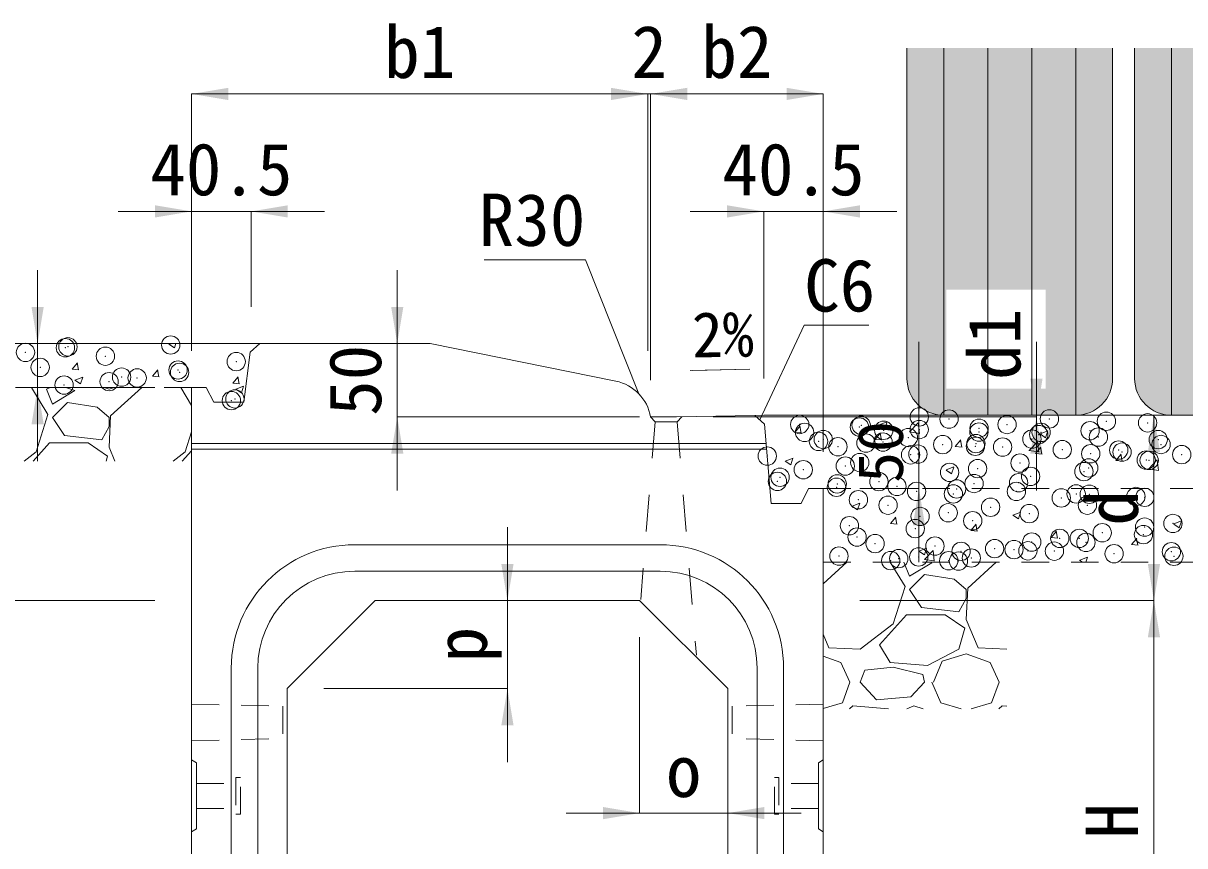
# Model space of a CAD drawing. Units: millimetres at full size, sheet at 1:25. Extents: x 14445 to 39803, y 612 to 10010.
# Drawn here: x 18237 to 19028, y 6159 to 6719 of the extents above; entities that cross this region are included whole.
import ezdxf
from ezdxf.enums import TextEntityAlignment as Align

# ---------------------------------------------------------------- set-up
doc = ezdxf.new("R2010")
doc.units = ezdxf.units.MM
doc.header["$LTSCALE"] = 25
doc.header["$PDMODE"] = 32
doc.header["$PDSIZE"] = 12.5
doc.linetypes.add('USER3', pattern=[1.35, 0.75, -0.6])
doc.linetypes.add('USER6', pattern=[2, 1, -1])
for name, color, linetype, lineweight in [('インサート', 3, 'USER3', 9), ('ハッチング', 7, 'Continuous', 5), ('基礎', 7, 'Continuous', 13), ('寸法線', 7, 'Continuous', 13), ('引出線', 4, 'Continuous', 13), ('排水孔', 30, 'Continuous', 5), ('本体', 2, 'Continuous', 13), ('目地', 132, 'Continuous', 5)]:
    doc.layers.add(name, color=color, linetype=linetype, lineweight=lineweight)
doc.styles.add('ＭＳ ゴシック', font='')
doc.styles.get('ＭＳ ゴシック').set_extended_font_data('MS Gothic')

# ---------------------------------------------------------------- blocks, each defined once
blk = doc.blocks.new('filled_arrow')
at = {"color": 0, "linetype": 'Continuous', "lineweight": -2}
blk.add_solid([(7.5, 1.25), (0, 0), (7.5, -1.25)], dxfattribs=at)

msp = doc.modelspace()

# ---------------------------------------------------------------- hatches: boundary and pattern name
at = {"layer": 'ハッチング'}
h = msp.add_hatch(color=256, dxfattribs=at)
h.paths.add_polyline_path([(18838.37, 6702.36), (18838.37, 6477.36, 0.41421), (18863.37, 6452.36), (18953.37, 6452.36, 0.41421), (18978.37, 6477.36), (18978.37, 6702.36)])
h.paths.add_polyline_path([(18932.74, 6470.44), (18932.74, 6537.92), (18865.26, 6537.92), (18865.26, 6470.44)], flags=16)
msp.add_hatch(color=256, dxfattribs=at).paths.add_polyline_path([(18993.37, 6477.36, 0.41421), (19018.37, 6452.36), (19108.37, 6452.36, 0.41421), (19133.37, 6477.36), (19133.37, 6702.36), (18993.37, 6702.36)])

# ---------------------------------------------------------------- linework, layer by layer
at = {"layer": 'インサート'}
for p, q in [((18354.57, 6201.67), (18381.57, 6201.67)), ((18354.57, 6201.67), (18354.57, 6184.67)), ((18384.57, 6205.67), (18381.57, 6205.67)), ((18381.57, 6205.67), (18381.57, 6180.67)), ((18384.57, 6180.67), (18384.57, 6205.67)), ((18748.17, 6205.67), (18751.17, 6205.67)), ((18748.17, 6180.67), (18748.17, 6205.67)), ((18751.17, 6205.67), (18751.17, 6180.67)), ((18778.17, 6201.67), (18751.17, 6201.67)), ((18778.17, 6201.67), (18778.17, 6184.67)), ((18354.57, 6184.67), (18381.57, 6184.67)), ((18778.17, 6184.67), (18751.17, 6184.67)), ((18381.57, 6180.67), (18384.57, 6180.67)), ((18751.17, 6180.67), (18748.17, 6180.67))]:
    msp.add_line(p, q, dxfattribs=at)
at = {"layer": 'ハッチング'}
for p, q in [((18335.95, 6500.82), (18339.74, 6498.26)), ((18335.97, 6500.86), (18336.77, 6501.17)), ((18339.74, 6498.26), (18340.72, 6501.17)), ((18270.07, 6483.74), (18273.75, 6488.12)), ((18274.41, 6483.3), (18273.53, 6488.08)), ((18270.07, 6483.74), (18274.63, 6483.34)), ((18271.95, 6476.29), (18277.28, 6478.34)), ((18275.71, 6473.68), (18277.26, 6478.29)), ((18324.73, 6478.96), (18328.4, 6483.34)), ((18324.73, 6478.96), (18329.28, 6478.56)), ((18329.07, 6478.52), (18328.19, 6483.3)), ((18379.38, 6474.18), (18383.06, 6478.56)), ((18383.72, 6473.74), (18382.84, 6478.52)), ((18242.39, 6471.15), (18242.19, 6471.17)), ((18253.56, 6452.87), (18242.39, 6471.15)), ((18254.96, 6471.17), (18252.55, 6470.14)), ((18252.55, 6470.14), (18256.61, 6459.98)), ((18256.61, 6459.98), (18271.85, 6469.12)), ((18271.85, 6469.12), (18265.71, 6471.17)), ((18271.93, 6476.24), (18275.72, 6473.68)), ((18291.71, 6471.17), (18295.22, 6470.14)), ((18295.22, 6470.14), (18298.73, 6471.17)), ((18317.4, 6471.17), (18296.24, 6451.85)), ((18343.99, 6471.15), (18343.79, 6471.17)), ((18351.37, 6459.07), (18343.99, 6471.15)), ((18379.38, 6474.18), (18383.94, 6473.78)), ((18381.44, 6470.14), (18385.23, 6467.58)), ((18381.46, 6470.18), (18386.79, 6472.23)), ((18385.22, 6467.58), (18386.77, 6472.19)), ((18266.77, 6460.99), (18256.61, 6450.83)), ((18287.09, 6457.95), (18266.77, 6460.99)), ((18245.44, 6427.47), (18253.56, 6452.87)), ((18295.22, 6450.83), (18287.09, 6457.95)), ((18256.61, 6450.83), (18264.74, 6438.64)), ((18296.24, 6451.85), (18295.22, 6430.51)), ((18295.22, 6444.74), (18295.22, 6450.83)), ((18761.97, 6440.7), (18765.65, 6445.08)), ((18766.31, 6440.26), (18765.43, 6445.03)), ((18819.47, 6445.72), (18823.26, 6443.16)), ((18819.49, 6445.76), (18824.83, 6447.81)), ((18823.26, 6443.16), (18824.81, 6447.77)), ((18840.14, 6440.96), (18846.07, 6447.14)), ((18846.86, 6439.9), (18846.02, 6447.14)), ((18264.74, 6438.64), (18290.14, 6435.59)), ((18290.14, 6435.59), (18295.22, 6444.74)), ((18347.04, 6427.47), (18351.37, 6441.01)), ((18761.97, 6440.7), (18766.53, 6440.3)), ((18816.63, 6435.92), (18820.3, 6440.3)), ((18820.96, 6435.47), (18820.08, 6440.25)), ((18840.1, 6441.03), (18846.88, 6439.98)), ((18928.98, 6439.61), (18932.77, 6437.06)), ((18929, 6439.66), (18934.34, 6441.71)), ((18932.77, 6437.06), (18934.32, 6441.66)), ((18243.43, 6421.17), (18254.58, 6433.56)), ((18254.58, 6433.56), (18281, 6433.56)), ((18281, 6433.56), (18294.2, 6424.42)), ((18295.22, 6430.51), (18299.15, 6421.17)), ((18816.63, 6435.91), (18821.18, 6435.51)), ((18871.28, 6431.14), (18874.96, 6435.51)), ((18871.28, 6431.13), (18875.84, 6430.73)), ((18875.62, 6430.69), (18874.74, 6435.47)), ((18921.46, 6428.34), (18927.39, 6434.53)), ((18925.94, 6426.35), (18929.61, 6430.73)), ((18928.19, 6427.29), (18927.35, 6434.52)), ((18930.27, 6425.91), (18929.39, 6430.69)), ((18237.29, 6421.17), (18245.44, 6427.47)), ((18294.2, 6424.42), (18293.28, 6421.17)), ((18338.89, 6421.17), (18347.04, 6427.47)), ((18345.03, 6421.17), (18351.37, 6428.22)), ((18755.47, 6421.19), (18760.8, 6423.23)), ((18759.24, 6418.58), (18760.78, 6423.19)), ((18921.42, 6428.42), (18928.2, 6427.37)), ((18925.94, 6426.35), (18930.49, 6425.95)), ((18980.59, 6421.57), (18984.27, 6425.95)), ((18980.59, 6421.57), (18985.15, 6421.17)), ((18984.93, 6421.13), (18984.05, 6425.91)), ((19002.78, 6415.73), (19008.72, 6421.92)), ((19009.51, 6414.67), (19008.67, 6421.91)), ((18755.45, 6421.14), (18759.24, 6418.58)), ((18864.96, 6415.04), (18868.75, 6412.48)), ((18864.98, 6415.08), (18870.31, 6417.13)), ((18868.75, 6412.48), (18870.29, 6417.09)), ((19002.75, 6415.81), (19009.52, 6414.75)), ((18800.93, 6390.46), (18804.72, 6387.9)), ((18800.95, 6390.51), (18806.29, 6392.56)), ((18804.72, 6387.9), (18806.27, 6392.51)), ((18827.2, 6378.6), (18830.87, 6382.98)), ((18831.54, 6378.16), (18830.66, 6382.93)), ((18910.44, 6384.36), (18914.23, 6381.8)), ((18910.46, 6384.4), (18915.8, 6386.45)), ((18914.23, 6381.8), (18915.77, 6386.41)), ((18827.2, 6378.6), (18831.75, 6378.2)), ((18881.86, 6373.82), (18885.53, 6378.2)), ((18881.86, 6373.81), (18886.41, 6373.42)), ((18886.19, 6373.38), (18885.31, 6378.15)), ((19019.95, 6378.25), (19023.74, 6375.7)), ((19019.97, 6378.3), (19025.31, 6380.35)), ((19023.74, 6375.7), (19025.28, 6380.3)), ((18936.51, 6369.04), (18940.18, 6373.41)), ((18936.51, 6369.03), (18941.07, 6368.63)), ((18940.85, 6368.59), (18939.97, 6373.37)), ((18991.17, 6364.25), (18994.54, 6368.27)), ((18994.54, 6368.27), (18994.84, 6368.63)), ((18994.68, 6368.27), (18994.62, 6368.59)), ((18995.5, 6363.81), (18994.68, 6368.27)), ((18846.42, 6359.78), (18850.21, 6357.22)), ((18846.44, 6359.83), (18851.77, 6361.88)), ((18850.2, 6357.23), (18851.75, 6361.83)), ((18850.24, 6354.12), (18856.17, 6360.3)), ((18856.97, 6353.06), (18856.13, 6360.3)), ((18991.17, 6364.25), (18995.72, 6363.85)), ((18850.2, 6354.19), (18856.98, 6353.14)), ((18955.93, 6353.68), (18957.88, 6352.36)), ((18955.95, 6353.73), (18961.28, 6355.77)), ((18960.13, 6352.36), (18961.26, 6355.73))]:
    msp.add_line(p, q, dxfattribs=at)
at = {"layer": 'ハッチング', "lineweight": 9}
for p, q in [((18797.47, 6352.36), (18781.37, 6337.66)), ((18837.04, 6335.7), (18826.85, 6352.36)), ((18836.27, 6352.36), (18840.09, 6342.81)), ((18840.09, 6342.81), (18855.33, 6351.95)), ((18855.33, 6351.95), (18854.1, 6352.36)), ((18899.07, 6352.36), (18879.71, 6334.68)), ((18850.25, 6343.82), (18840.09, 6333.66)), ((18870.57, 6340.78), (18850.25, 6343.82)), ((18828.91, 6310.3), (18837.04, 6335.7)), ((18878.69, 6333.66), (18870.57, 6340.78)), ((18879.71, 6334.68), (18878.69, 6313.34)), ((18840.09, 6333.66), (18848.21, 6321.47)), ((18873.61, 6318.42), (18878.69, 6327.57)), ((18878.69, 6327.57), (18878.69, 6333.66)), ((18848.21, 6321.47), (18873.61, 6318.42)), ((18819.77, 6296.07), (18838.05, 6316.39)), ((18838.05, 6316.39), (18864.47, 6316.39)), ((18864.47, 6316.39), (18877.68, 6307.25)), ((18878.69, 6313.34), (18886.82, 6294.04)), ((18781.37, 6303.19), (18785.22, 6294.04)), ((18806.56, 6293.02), (18828.91, 6310.3)), ((18877.68, 6307.25), (18873.61, 6293.02)), ((18826.88, 6283.88), (18819.77, 6296.07)), ((18781.37, 6288.37), (18793.35, 6283.88)), ((18785.22, 6294.04), (18806.56, 6293.02)), ((18873.61, 6293.02), (18852.28, 6281.85)), ((18862.44, 6284.9), (18878.69, 6289.98)), ((18878.69, 6289.98), (18894.95, 6283.88)), ((18886.82, 6294.04), (18906.37, 6293.11)), ((18793.35, 6283.88), (18799.45, 6270.67)), ((18828.91, 6280.83), (18809.61, 6278.8)), ((18852.28, 6281.85), (18826.88, 6283.88)), ((18849.23, 6275.75), (18828.91, 6280.83)), ((18856.34, 6270.67), (18862.44, 6284.9)), ((18894.95, 6283.88), (18901.05, 6270.67)), ((18806.56, 6270.67), (18809.61, 6278.8)), ((18850.25, 6270.67), (18849.23, 6275.75)), ((18794.37, 6256.45), (18799.45, 6270.67)), ((18817.73, 6258.48), (18806.56, 6270.67)), ((18850.25, 6270.67), (18841.1, 6260.51)), ((18855.33, 6270.67), (18861.42, 6256.45)), ((18895.97, 6256.45), (18901.05, 6270.67)), ((18781.37, 6252.63), (18794.37, 6256.45)), ((18841.1, 6260.51), (18817.73, 6258.48)), ((18861.42, 6256.45), (18875.32, 6252.36)), ((18882.07, 6252.36), (18895.97, 6256.45)), ((18801.48, 6254.42), (18799.23, 6252.36)), ((18825.86, 6252.38), (18801.48, 6254.42)), ((18825.88, 6252.36), (18825.86, 6252.38)), ((18843.13, 6254.42), (18838.34, 6252.36)), ((18849.3, 6252.36), (18843.13, 6254.42)), ((18903.08, 6254.42), (18900.83, 6252.36)), ((18906.37, 6254.14), (18903.08, 6254.42))]:
    msp.add_line(p, q, dxfattribs=at)
at = {"layer": 'ハッチング'}
for p in [(18238.26, 6495.15), (18265.45, 6498.3), (18267.12, 6498.95), (18337.13, 6500.19), (18292.69, 6492.57), (18381.71, 6488.89), (18248.25, 6484.94), (18303.65, 6478.3), (18342.14, 6483.17), (18343.14, 6481.54), (18264.52, 6472.93), (18295.2, 6475.23), (18314.28, 6477.74), (18380.79, 6463.52), (18378.42, 6462.36), (18846.77, 6451.24), (18867.02, 6449.76), (18935.37, 6449.84), (18974.16, 6448.29), (19002.16, 6447.19), (18765.34, 6446.06), (18768.7, 6440.65), (18806.02, 6444.34), (18807.19, 6445.52), (18822.59, 6442.14), (18846.7, 6442.63), (18887.37, 6440.91), (18887.43, 6443.53), (18906.51, 6446.04), (18928.05, 6439.19), (18929.72, 6440.66), (18963.03, 6441.83), (18778.15, 6434.51), (18781.41, 6435.83), (18791.37, 6430.88), (18810.45, 6433.39), (18822.08, 6434.11), (18839.31, 6437.19), (18862.76, 6432.39), (18884.96, 6431.24), (18885.28, 6433.03), (18923.45, 6436.11), (18968.73, 6437.47), (19009.4, 6435.75), (19011.38, 6432.43), (18743.25, 6424.55), (18840.84, 6425.4), (18845.84, 6425.87), (18903.44, 6430.67), (18944.12, 6428.95), (18963.45, 6426.12), (18982.52, 6428.63), (18984.79, 6427.23), (19025.47, 6425.52), (18767.77, 6415.28), (18796.4, 6417.78), (18806.26, 6420.16), (18886.46, 6415.99), (18915.32, 6419.79), (18962.1, 6416.46), (19001.23, 6421.83), (19003.26, 6421.62), (18750.18, 6407.33), (18751.97, 6410.15), (18819.26, 6407.14), (18867.39, 6413.47), (18922.53, 6410.75), (18958.82, 6413.99), (18790.4, 6403.34), (18790.86, 6405.61), (18831.54, 6403.89), (18844.91, 6400.5), (18872.21, 6402.17), (18884.04, 6405.87), (18912.89, 6400.46), (18914.38, 6406.37), (18805.34, 6394.79), (18869.95, 6398.74), (18943.4, 6396.07), (18953.57, 6398.74), (18962.48, 6398.58), (18994.24, 6397.02), (19000.3, 6396.46), (18825.51, 6391.11), (18847.34, 6383.42), (18866.42, 6385.93), (18895.28, 6389.73), (18921.6, 6385.38), (18961.18, 6391.1), (18799.22, 6377.09), (18883.11, 6380.5), (19000.12, 6376.16), (19019.41, 6378.66), (18804.41, 6369.43), (18843.99, 6375.14), (18942.43, 6368.52), (18955.68, 6368.53), (18971.29, 6372.32), (18999.38, 6371.09), (18816.7, 6364.95), (18857.37, 6363.24), (18875.23, 6359.68), (18898.05, 6361.52), (18911.24, 6360.9), (18920.67, 6360.02), (18923.36, 6366.01), (18938.73, 6359.8), (18960.25, 6365.73), (18792.09, 6356.44), (18827.3, 6353.37), (18832.76, 6354.72), (18846.37, 6355.88), (18866.8, 6353.27), (18873.44, 6353), (18882.19, 6355.14), (18979.41, 6358.08), (19018.37, 6359.42), (19020.08, 6356.36)]:
    msp.add_point(p, dxfattribs=at)
at = {"layer": '基礎', "lineweight": 9}
for p, q in [((18838.37, 6477.36), (18838.37, 6702.36)), ((18978.37, 6702.36), (18978.37, 6477.36)), ((18993.37, 6477.36), (18993.37, 6702.36)), ((18953.37, 6452.36), (18863.37, 6452.36)), ((19108.37, 6452.36), (19018.37, 6452.36))]:
    msp.add_line(p, q, dxfattribs=at)
at = {"layer": '基礎', "lineweight": 5}
for p, q in [((18863.37, 6452.36), (18863.37, 6702.36)), ((18893.37, 6702.36), (18893.37, 6452.36)), ((18923.37, 6702.36), (18923.37, 6452.36)), ((18953.37, 6452.36), (18953.37, 6702.36)), ((19018.37, 6452.36), (19018.37, 6702.36))]:
    msp.add_line(p, q, dxfattribs=at)
at = {"layer": '基礎'}
for p, q in [((18397.87, 6501.17), (17951.37, 6501.17)), ((18734.87, 6452.24), (18740.87, 6452.36)), ((18740.87, 6452.36), (19281.37, 6452.36))]:
    msp.add_line(p, q, dxfattribs=at)
at = {"layer": '基礎', "linetype": 'USER3'}
for p, q in [((18351.37, 6471.17), (17951.37, 6471.17)), ((18781.37, 6402.36), (19281.37, 6402.36)), ((18781.37, 6352.36), (19281.37, 6352.36))]:
    msp.add_line(p, q, dxfattribs=at)
at = {"layer": '基礎', "lineweight": 9}
for centre, start, end in [((18863.37, 6477.36), 180, 270), ((18953.37, 6477.36), 270, 0), ((19018.37, 6477.36), 180, 270)]:
    msp.add_arc(centre, 25, start, end, dxfattribs=at)
at = {"layer": '寸法線'}
for p, q in [((18351.37, 6671.17), (18661.87, 6671.17)), ((18351.37, 6526.17), (18351.37, 6671.17)), ((18611.87, 6671.17), (18713.8, 6671.17)), ((18661.87, 6496.17), (18661.87, 6671.17)), ((18661.87, 6496.17), (18661.87, 6671.17)), ((18663.8, 6476.17), (18663.8, 6671.17)), ((18663.8, 6671.17), (18781.37, 6671.17)), ((18663.8, 6476.17), (18663.8, 6671.17)), ((18781.37, 6427.36), (18781.37, 6671.17)), ((18441.87, 6591.17), (18301.37, 6591.17)), ((18351.37, 6496.17), (18351.37, 6591.17)), ((18391.87, 6526.17), (18391.87, 6591.17)), ((18831.37, 6591.17), (18690.87, 6591.17)), ((18740.87, 6477.36), (18740.87, 6591.17)), ((18781.37, 6427.36), (18781.37, 6591.17)), ((18246.51, 6421.17), (18246.51, 6551.17)), ((18491.36, 6551.17), (18491.36, 6401.17)), ((18326.37, 6501.17), (18086.51, 6501.17)), ((18326.37, 6501.17), (18166.51, 6501.17)), ((18366.87, 6501.17), (18246.51, 6501.17)), ((18846.51, 6352.36), (18846.51, 6502.36)), ((18926.51, 6401.17), (18926.51, 6502.36)), ((18326.37, 6471.17), (18246.51, 6471.17)), ((18656.37, 6451.17), (18491.36, 6451.17)), ((18706.37, 6451.17), (18926.51, 6451.17)), ((18765.87, 6452.36), (19086.51, 6452.36)), ((18765.87, 6452.36), (19006.51, 6452.36)), ((18765.87, 6452.36), (18926.51, 6452.36)), ((18765.87, 6452.36), (18846.51, 6452.36)), ((19006.51, 6326.17), (19006.51, 6452.36)), ((18806.37, 6402.36), (18846.51, 6402.36)), ((18566.37, 6216.17), (18566.37, 6376.17)), ((18326.37, 6326.17), (18166.51, 6326.17)), ((18326.37, 6326.17), (18166.51, 6326.17)), ((18806.37, 6326.17), (19006.51, 6326.17)), ((18806.37, 6326.17), (19006.51, 6326.17)), ((19006.51, 6026.17), (19006.51, 6326.17)), ((18656.37, 6301.17), (18656.37, 6181.43)), ((18441.37, 6266.17), (18566.37, 6266.17)), ((18606.37, 6181.43), (18766.37, 6181.43))]:
    msp.add_line(p, q, dxfattribs=at)
at = {"layer": '引出線'}
for points in [[(18655.9, 6466.9), (18619.43, 6558.27), (18550.52, 6558.27)], [(18738.12, 6449.31), (18768.34, 6513.59), (18812.5, 6513.59)], [(18690.69, 6482.82), (18731.44, 6483.63), (18692.51, 6482.85)]]:
    msp.add_lwpolyline(points, dxfattribs=at)
at = {"layer": '排水孔', "linetype": 'USER6', "lineweight": 13}
for p, q in [((18667, 6447.97), (18657.08, 6326.88)), ((18663.8, 6451.17), (18667, 6447.97)), ((18667, 6447.97), (18682, 6447.97)), ((18685.2, 6451.17), (18682, 6447.97)), ((18682, 6447.97), (18695.03, 6288.92))]:
    msp.add_line(p, q, dxfattribs=at)
at = {"layer": '本体'}
for p, q in [((18391.13, 6495.22), (18397.87, 6501.17)), ((18397.87, 6501.17), (18513.87, 6501.17)), ((18513.87, 6501.17), (18640.18, 6475.57)), ((18391.13, 6495.22), (18386.87, 6461.17)), ((18351.37, 6471.17), (18351.37, 5961.17)), ((18361.37, 6471.17), (18351.37, 6471.17)), ((18366.37, 6461.17), (18361.37, 6471.17)), ((18386.87, 6461.17), (18366.37, 6461.17)), ((18681.37, 6451.17), (18663.8, 6451.17)), ((18734.87, 6452.24), (18681.37, 6451.17)), ((18734.87, 6452.24), (18741.37, 6446.38)), ((18741.37, 6446.38), (18745.87, 6392.36)), ((18766.37, 6392.36), (18771.37, 6402.36)), ((18771.37, 6402.36), (18781.37, 6402.36)), ((18781.37, 5961.17), (18781.37, 6402.36)), ((18745.87, 6392.36), (18766.37, 6392.36)), ((18416.37, 6266.17), (18476.37, 6326.17)), ((18476.37, 6326.17), (18656.37, 6326.17)), ((18656.37, 6326.17), (18716.37, 6266.17)), ((18416.37, 6266.17), (18416.37, 6096.7)), ((18716.37, 6096.7), (18716.37, 6266.17))]:
    msp.add_line(p, q, dxfattribs=at)
at = {"layer": '本体', "linetype": 'USER3', "lineweight": 9}
for p, q in [((18351.37, 6255.67), (18351.37, 6230.67)), ((18351.37, 6255.67), (18413.37, 6254.17)), ((18781.37, 6255.67), (18719.37, 6254.17)), ((18781.37, 6255.67), (18781.37, 6230.67)), ((18413.37, 6254.17), (18413.37, 6232.17)), ((18719.37, 6254.17), (18719.37, 6232.17)), ((18351.37, 6230.67), (18413.37, 6232.17)), ((18781.37, 6230.67), (18719.37, 6232.17))]:
    msp.add_line(p, q, dxfattribs=at)
at = {"layer": '本体', "lineweight": 9}
for p, q in [((18351.37, 6217.67), (18354.57, 6215.67)), ((18354.57, 6215.67), (18354.57, 6170.67)), ((18781.37, 6217.67), (18778.17, 6215.67)), ((18778.17, 6215.67), (18778.17, 6170.67)), ((18354.57, 6170.67), (18351.37, 6168.67)), ((18778.17, 6170.67), (18781.37, 6168.67))]:
    msp.add_line(p, q, dxfattribs=at)
at = {"layer": '本体'}
msp.add_arc((18634.22, 6446.16), 30, 9.60488, 78.54125, dxfattribs=at)
at = {"layer": '目地'}
for p, q in [((18742.47, 6433.17), (18351.37, 6433.17)), ((18742.8, 6429.17), (18351.37, 6429.17)), ((18670.37, 6364.17), (18462.37, 6364.17)), ((18670.37, 6346.17), (18462.37, 6346.17)), ((18378.37, 6280.17), (18378.37, 6096.7)), ((18396.37, 6280.17), (18396.37, 6096.7)), ((18736.37, 6096.7), (18736.37, 6280.17)), ((18754.37, 6096.7), (18754.37, 6280.17))]:
    msp.add_line(p, q, dxfattribs=at)
for centre, radius, start, end in [((18462.37, 6280.17), 84, 90, 180), ((18670.37, 6280.17), 84, 0, 90), ((18462.37, 6280.17), 66, 90, 180), ((18670.37, 6280.17), 66, 0, 90)]:
    msp.add_arc(centre, radius, start, end, dxfattribs=at)

# ---------------------------------------------------------------- block references
at = {"layer": '寸法線', "xscale": 3.33, "yscale": 3.33}
for p in [(18351.37, 6671.17), (18663.8, 6671.17), (18663.8, 6671.17), (18391.87, 6591.17), (18781.37, 6591.17), (18716.37, 6181.43)]:
    msp.add_blockref('filled_arrow', p, dxfattribs=at)
for p, rotation in [((18661.87, 6671.17), 180), ((18661.87, 6671.17), 180), ((18781.37, 6671.17), 180), ((18351.37, 6591.17), 180), ((18740.87, 6591.17), 180), ((18246.51, 6501.17), 90), ((18491.36, 6501.17), 90), ((18846.51, 6452.36), 90), ((18926.51, 6452.36), 90), ((18246.51, 6471.17), 270), ((18491.36, 6451.17), 270), ((18926.51, 6451.17), 270), ((19006.51, 6452.36), 270), ((18846.51, 6402.36), 270), ((18566.37, 6326.17), 90), ((19006.51, 6326.17), 90), ((19006.51, 6326.17), 270), ((18566.37, 6266.17), 270), ((18656.37, 6181.43), 180)]:
    msp.add_blockref('filled_arrow', p, dxfattribs=dict(at, rotation=rotation))
at = {"layer": '引出線'}
for p, xscale, yscale, rotation in [((18690.69, 6482.82), 0.107, 0.107, 1.1), ((18655.9, 6466.9), 0.133, 0.133, 111.8), ((18738.12, 6449.31), 0.133, 0.133, 64.8)]:
    msp.add_blockref('filled_arrow', p, dxfattribs=dict(at, xscale=xscale, yscale=yscale, rotation=rotation))

# ---------------------------------------------------------------- texts
at = {"layer": '寸法線', "style": 'ＭＳ ゴシック'}
for s, p in [('b1', (18506.62, 6699.92)), ('2', (18662.84, 6699.92)), ('b2', (18722.59, 6699.92)), ('40.5', (18371.62, 6619.92)), ('40.5', (18761.12, 6619.92)), ('o', (18686.37, 6210.18))]:
    msp.add_text(s, height=35.6, dxfattribs=at).set_placement(p, align=Align.MIDDLE_CENTER)
for s, height, p in [('d1', 35.6, (18897.76, 6500.68)), ('50', 35.6, (18462.61, 6476.17)), ('50', 30.86, (18820.26, 6427.36)), ('d', 35.6, (18977.76, 6389.27)), ('p', 35.6, (18534.48, 6296.17)), ('H', 35.6, (18977.76, 6176.17))]:
    msp.add_text(s, height=height, rotation=90, dxfattribs=at).set_placement(p, align=Align.MIDDLE_CENTER)
at = {"layer": '引出線', "style": 'ＭＳ ゴシック'}
msp.add_text('R30', height=35.6, dxfattribs=at).set_placement((18619.43, 6603.27), align=Align.TOP_RIGHT)
msp.add_text('C6', height=35.6, dxfattribs=at).set_placement((18768.34, 6558.59), align=Align.TOP_LEFT)
msp.add_text('2%', height=30.86, rotation=1.146, dxfattribs=at).set_placement((18691.72, 6522.5), align=Align.TOP_LEFT)

doc.saveas('drawing.dxf')
